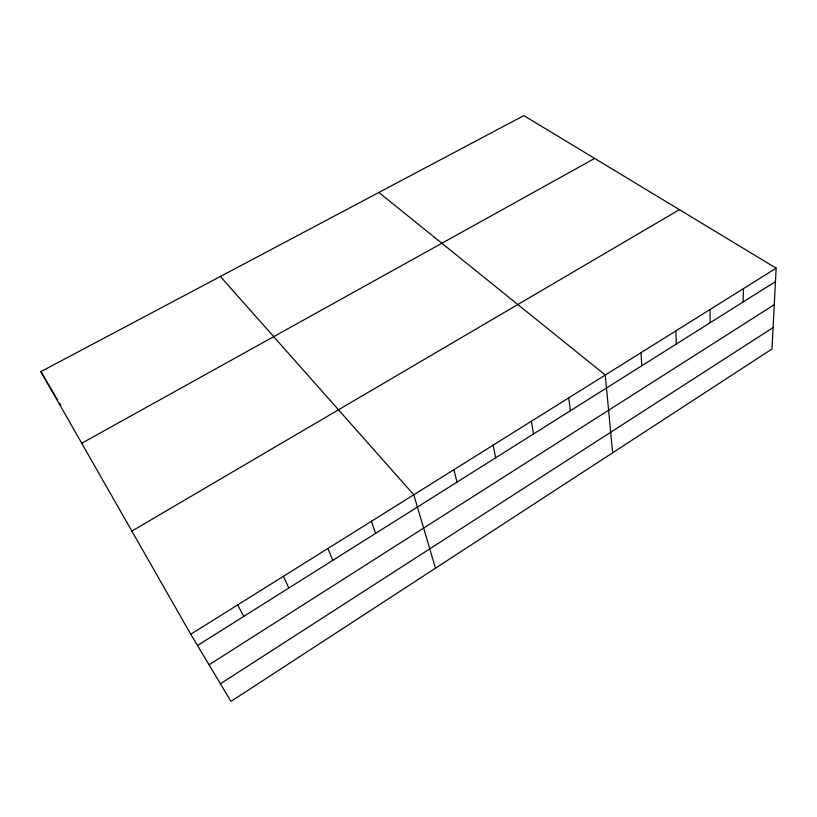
<?xml version="1.0" encoding="UTF-8"?>
<svg xmlns="http://www.w3.org/2000/svg" width="817" height="817" viewBox="0 0 817 817"><rect width="100%" height="100%" fill="white"/><g stroke="black" fill="none" stroke-linecap="round" stroke-linejoin="round"><path stroke-width="1.23" d="M743.113 301.973L743.46 288.615M776.15 268.17L771.973 349.012L230.976 701.394L190.749 634.258L40.85 371.643L523.84 115.606L776.15 268.17L190.749 634.258M220.416 683.778L773.076 327.607M209.05 664.803L774.261 304.7M197.5 645.532L775.456 281.61M131.854 531.081L679.407 209.673M81.72 443.253L594.643 158.427M378.853 192.465L605.264 375.034L612.627 452.802M220.365 276.483L413.78 494.785L435.481 568.193M40.85 371.643L47.488 382.846M48.132 383.929L55.127 395.724M56.393 397.879L57.67 400.024M59.57 403.23L60.836 405.375M237.686 604.907L243.752 616.406M283.417 576.312L288.83 588.026M327.974 548.442L332.764 560.36M371.418 521.277L375.616 533.378M453.905 469.693L457.009 482.132M493.08 445.194L495.684 457.775M531.346 421.266L533.47 433.98M568.734 397.889L570.399 410.726M640.977 352.699L641.784 365.771M675.894 330.865L676.302 344.039M710.055 309.51L710.075 322.776"/></g></svg>
